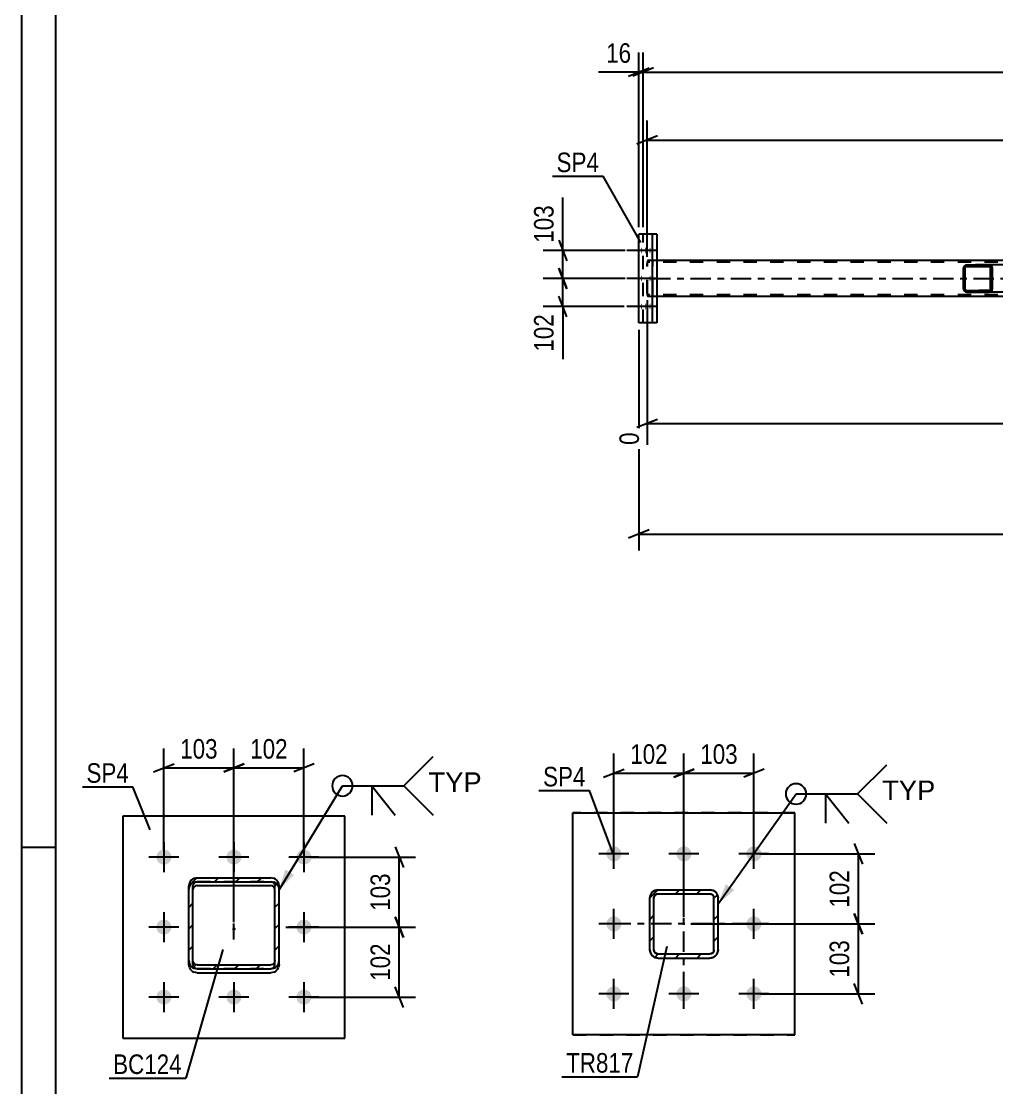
# Model space of a CAD drawing. Header units: millimetres. Extents: x 0 to 841, y 0 to 594.
# Drawn here: x 0 to 142.8, y 113.8 to 270 of the extents above; entities that cross this region are included whole.
import ezdxf

# ---------------------------------------------------------------- set-up
doc = ezdxf.new("R2010")
doc.units = ezdxf.units.MM
doc.linetypes.add('DXK_LINE_DOT2', pattern=[3.9198, 1.9599, -1.9599])
doc.linetypes.add('DXK_LINE_DOT3', pattern=[5.9187, 2.979, -0.9799, 0.9799, -0.9799])
doc.styles.add('Arial', font='arial.ttf', dxfattribs={"height": 0.2})
doc.styles.add('Arial Narrow', font='ARIALN.TTF', dxfattribs={"height": 0.2})

# ---------------------------------------------------------------- blocks, each defined once
blk = doc.blocks.new('Unknown-272366151-1135')
at = {"color": 5, "linetype": 'Continuous'}
for p, q in [((0, 594), (0, 0)), ((5, 589), (5, 5)), ((5, 149), (0, 149))]:
    blk.add_line(p, q, dxfattribs=at)
blk = doc.blocks.new('Part-272366151-3680 - 3615')
at = {"color": 2, "linetype": 'Continuous'}
for p, q in [((93.04, 238.83), (90.39, 238.83)), ((90.39, 225.83), (90.39, 238.83)), ((92.4, 225.83), (92.4, 238.83)), ((93.04, 238.83), (93.04, 225.83)), ((93.04, 225.83), (90.39, 225.83))]:
    blk.add_line(p, q, dxfattribs=at)
at = {"color": 7, "linetype": 'DXK_LINE_DOT2'}
blk.add_line((91.02, 225.83), (91.02, 238.83), dxfattribs=at)
blk = doc.blocks.new('Part-272366151-3795 - 3615')
at = {"linetype": 'Continuous'}
h = blk.add_hatch(dxfattribs=at)
h.set_pattern_fill('', scale=0.7, style=0, pattern_type=0)
h.set_pattern_definition([(45, (142.1054, 234.0358), (-1.57154, 1.57154), [])])
h.paths.add_polyline_path([(142.14, 233.85), (142.11, 234.04), (141.99, 234.19), (141.83, 234.3), (141.63, 234.33), (138.4, 234.33), (138.2, 234.3), (138.04, 234.19), (137.93, 234.04), (137.89, 233.85), (137.89, 230.81), (137.93, 230.63), (138.04, 230.47), (138.2, 230.37), (138.4, 230.33), (141.63, 230.33), (141.83, 230.37), (141.99, 230.47), (142.11, 230.63), (142.14, 230.81)])
h.paths.add_polyline_path([(141.87, 230.72), (141.81, 230.64), (141.73, 230.59), (141.63, 230.57), (138.4, 230.57), (138.3, 230.59), (138.22, 230.64), (138.16, 230.72), (138.14, 230.81), (138.14, 233.85), (138.16, 233.94), (138.22, 234.02), (138.3, 234.07), (138.4, 234.09), (141.63, 234.09), (141.73, 234.07), (141.81, 234.02), (141.87, 233.94), (141.89, 233.85), (141.89, 230.81)])
at = {"color": 2, "linetype": 'Continuous'}
for p, q in [((138.4, 234.33), (138.2, 234.3)), ((138.4, 234.33), (141.63, 234.33)), ((149.5, 234.33), (141.63, 234.33)), ((141.83, 234.3), (141.63, 234.33)), ((137.93, 234.04), (137.89, 233.85)), ((137.89, 230.81), (137.89, 233.85)), ((138.14, 233.85), (138.16, 233.94)), ((138.14, 230.81), (138.14, 233.85)), ((138.16, 233.94), (138.22, 234.02)), ((138.22, 234.02), (138.3, 234.07)), ((138.3, 234.07), (138.4, 234.09)), ((138.4, 234.09), (141.63, 234.09)), ((141.63, 234.09), (141.73, 234.07)), ((141.73, 234.07), (141.81, 234.02)), ((141.81, 234.02), (141.87, 233.94)), ((141.87, 233.94), (141.89, 233.85)), ((141.89, 230.81), (141.89, 233.85)), ((142.14, 233.85), (142.11, 234.04)), ((142.14, 230.81), (142.14, 233.85)), ((137.89, 230.81), (137.93, 230.63)), ((138.16, 230.72), (138.14, 230.81)), ((138.22, 230.64), (138.16, 230.72)), ((138.2, 230.37), (138.4, 230.33)), ((138.3, 230.59), (138.22, 230.64)), ((138.4, 230.57), (138.3, 230.59)), ((138.4, 230.57), (141.63, 230.57)), ((138.4, 230.33), (141.63, 230.33)), ((141.73, 230.59), (141.63, 230.57)), ((141.63, 230.33), (141.83, 230.37)), ((149.5, 230.33), (141.63, 230.33)), ((141.81, 230.64), (141.73, 230.59)), ((141.87, 230.72), (141.81, 230.64)), ((141.89, 230.81), (141.87, 230.72)), ((142.11, 230.63), (142.14, 230.81))]:
    blk.add_line(p, q, dxfattribs=at)
at = {"color": 7, "linetype": 'DXK_LINE_DOT2'}
for p, q in [((141.63, 234.33), (138.4, 234.33)), ((146.55, 234.3), (146.75, 234.33)), ((149.98, 234.33), (149.5, 234.33)), ((149.98, 234.33), (150.18, 234.3)), ((149.98, 234.09), (138.4, 234.09)), ((146.24, 233.85), (146.28, 234.04)), ((146.24, 230.81), (146.24, 233.85)), ((146.51, 233.94), (146.49, 233.85)), ((146.49, 230.81), (146.49, 233.85)), ((146.57, 234.02), (146.51, 233.94)), ((146.65, 234.07), (146.57, 234.02)), ((146.75, 234.09), (146.65, 234.07)), ((150.08, 234.07), (149.98, 234.09)), ((150.16, 234.02), (150.08, 234.07)), ((150.22, 233.94), (150.16, 234.02)), ((150.24, 233.85), (150.22, 233.94)), ((150.24, 230.81), (150.24, 233.85)), ((150.46, 234.04), (150.49, 233.85)), ((150.49, 230.81), (150.49, 233.85)), ((149.98, 230.57), (138.4, 230.57)), ((141.63, 230.33), (138.4, 230.33)), ((146.28, 230.63), (146.24, 230.81)), ((146.49, 230.81), (146.51, 230.72)), ((146.51, 230.72), (146.57, 230.64)), ((146.75, 230.33), (146.55, 230.37)), ((146.57, 230.64), (146.65, 230.59)), ((146.65, 230.59), (146.75, 230.57)), ((149.98, 230.33), (149.5, 230.33)), ((149.98, 230.57), (150.08, 230.59)), ((150.18, 230.37), (149.98, 230.33)), ((150.08, 230.59), (150.16, 230.64)), ((150.16, 230.64), (150.22, 230.72)), ((150.22, 230.72), (150.24, 230.81)), ((150.49, 230.81), (150.46, 230.63))]:
    blk.add_line(p, q, dxfattribs=at)
at = {"color": 2, "linetype": 'Continuous'}
for centre, start, end in [((138.38, 233.83), 110.7583, 155.68), ((141.65, 233.83), 24.32, 69.2417), ((138.38, 230.83), 204.32, 249.2417), ((141.65, 230.83), 290.7583, 335.68)]:
    blk.add_arc(centre, 0.496, start, end, dxfattribs=at)
at = {"color": 7, "linetype": 'DXK_LINE_DOT2'}
for centre, start, end in [((146.73, 233.83), 110.7583, 155.6801), ((150, 233.83), 24.3199, 69.2417), ((146.73, 230.83), 204.3199, 249.2417), ((150, 230.83), 290.7583, 335.6801)]:
    blk.add_arc(centre, 0.496, start, end, dxfattribs=at)
blk = doc.blocks.new('Part-272366151-3804 - 3615')
at = {"color": 7, "linetype": 'DXK_LINE_DOT2'}
for p, q in [((91.62, 234.68), (91.61, 234.49)), ((91.61, 230.17), (91.61, 234.49)), ((91.64, 234.83), (91.62, 234.68)), ((91.66, 234.94), (91.64, 234.83)), ((91.65, 234.58), (91.66, 234.66)), ((91.65, 234.49), (91.65, 234.58)), ((91.65, 230.17), (91.65, 234.49)), ((91.69, 234.97), (91.66, 234.94)), ((91.66, 234.66), (91.67, 234.71)), ((91.67, 234.71), (91.69, 234.73)), ((93.04, 234.97), (91.69, 234.97)), ((754.43, 234.73), (91.69, 234.73)), ((92.4, 234.94), (92.37, 234.97)), ((92.37, 234.73), (92.38, 234.71)), ((92.38, 234.71), (92.39, 234.66)), ((92.39, 234.66), (92.4, 234.58)), ((92.42, 234.83), (92.4, 234.94)), ((92.4, 234.58), (92.41, 234.49)), ((92.41, 230.17), (92.41, 234.49)), ((92.44, 234.68), (92.42, 234.83)), ((92.44, 234.49), (92.44, 234.68)), ((92.44, 230.17), (92.44, 234.49)), ((91.61, 230.17), (91.62, 229.99)), ((91.62, 229.99), (91.64, 229.83)), ((91.64, 229.83), (91.66, 229.73)), ((91.65, 230.08), (91.65, 230.17)), ((91.66, 230), (91.65, 230.08)), ((91.67, 229.95), (91.66, 230)), ((91.66, 229.73), (91.69, 229.69)), ((91.69, 229.93), (91.67, 229.95)), ((754.43, 229.93), (91.69, 229.93)), ((93.04, 229.69), (91.69, 229.69)), ((92.38, 229.95), (92.37, 229.93)), ((92.37, 229.69), (92.4, 229.73)), ((92.39, 230), (92.38, 229.95)), ((92.4, 230.08), (92.39, 230)), ((92.41, 230.17), (92.4, 230.08)), ((92.4, 229.76), (92.42, 229.83)), ((92.4, 229.73), (92.4, 229.76)), ((92.42, 229.83), (92.44, 229.99)), ((92.44, 229.99), (92.44, 230.17))]:
    blk.add_line(p, q, dxfattribs=at)
at = {"color": 2, "linetype": 'Continuous'}
for p, q in [((231.51, 234.97), (93.04, 234.97)), ((231.51, 229.69), (93.04, 229.69))]:
    blk.add_line(p, q, dxfattribs=at)
at = {"color": 7, "linetype": 'DXK_LINE_DOT3'}
blk.add_line((92.03, 232.33), (754.43, 232.33), dxfattribs=at)
blk = doc.blocks.new('Bolt-272366151-3853 - 3615')
at = {"linetype": 'Continuous'}
for points in [[(90.83, 236.43), (90.83, 236.34), (90.82, 236.25), (90.82, 236.17), (90.81, 236.11), (90.79, 236.05), (90.78, 236.01), (90.77, 235.99), (90.75, 235.99), (90.74, 236.01), (90.73, 236.05), (90.71, 236.11), (90.7, 236.17), (90.7, 236.25), (90.69, 236.34), (90.69, 236.43), (90.69, 236.52), (90.7, 236.61), (90.7, 236.69), (90.71, 236.76), (90.73, 236.81), (90.74, 236.85), (90.75, 236.87), (90.77, 236.87), (90.78, 236.85), (90.79, 236.81), (90.81, 236.76), (90.82, 236.69), (90.82, 236.61), (90.83, 236.52)], [(91.46, 236.43), (91.46, 236.34), (91.46, 236.25), (91.45, 236.17), (91.44, 236.11), (91.43, 236.05), (91.42, 236.01), (91.4, 235.99), (91.39, 235.99), (91.37, 236.01), (91.36, 236.05), (91.35, 236.11), (91.34, 236.17), (91.33, 236.25), (91.33, 236.34), (91.33, 236.43), (91.33, 236.52), (91.33, 236.61), (91.34, 236.69), (91.35, 236.76), (91.36, 236.81), (91.37, 236.85), (91.39, 236.87), (91.4, 236.87), (91.42, 236.85), (91.43, 236.81), (91.44, 236.76), (91.45, 236.69), (91.46, 236.61), (91.46, 236.52)], [(92.1, 236.43), (92.1, 236.34), (92.09, 236.25), (92.09, 236.17), (92.08, 236.11), (92.07, 236.05), (92.05, 236.01), (92.04, 235.99), (92.02, 235.99), (92.01, 236.01), (92, 236.05), (91.99, 236.11), (91.98, 236.17), (91.97, 236.25), (91.97, 236.34), (91.96, 236.43), (91.97, 236.52), (91.97, 236.61), (91.98, 236.69), (91.99, 236.76), (92, 236.81), (92.01, 236.85), (92.02, 236.87), (92.04, 236.87), (92.05, 236.85), (92.07, 236.81), (92.08, 236.76), (92.09, 236.69), (92.09, 236.61), (92.1, 236.52)], [(90.83, 232.33), (90.83, 232.24), (90.82, 232.15), (90.82, 232.07), (90.81, 232.01), (90.79, 231.95), (90.78, 231.91), (90.77, 231.89), (90.75, 231.89), (90.74, 231.91), (90.73, 231.95), (90.71, 232.01), (90.7, 232.07), (90.7, 232.15), (90.69, 232.24), (90.69, 232.33), (90.69, 232.42), (90.7, 232.51), (90.7, 232.59), (90.71, 232.66), (90.73, 232.71), (90.74, 232.75), (90.75, 232.77), (90.77, 232.77), (90.78, 232.75), (90.79, 232.71), (90.81, 232.66), (90.82, 232.59), (90.82, 232.51), (90.83, 232.42)], [(92.1, 232.33), (92.1, 232.24), (92.09, 232.15), (92.09, 232.07), (92.08, 232.01), (92.07, 231.95), (92.05, 231.91), (92.04, 231.89), (92.02, 231.89), (92.01, 231.91), (92, 231.95), (91.99, 232.01), (91.98, 232.07), (91.97, 232.15), (91.97, 232.24), (91.96, 232.33), (91.97, 232.42), (91.97, 232.51), (91.98, 232.59), (91.99, 232.66), (92, 232.71), (92.01, 232.75), (92.02, 232.77), (92.04, 232.77), (92.05, 232.75), (92.07, 232.71), (92.08, 232.66), (92.09, 232.59), (92.09, 232.51), (92.1, 232.42)], [(90.83, 228.23), (90.83, 228.14), (90.82, 228.05), (90.82, 227.97), (90.81, 227.91), (90.79, 227.85), (90.78, 227.81), (90.77, 227.79), (90.75, 227.79), (90.74, 227.81), (90.73, 227.85), (90.71, 227.91), (90.7, 227.97), (90.7, 228.05), (90.69, 228.14), (90.69, 228.23), (90.69, 228.32), (90.7, 228.41), (90.7, 228.49), (90.71, 228.56), (90.73, 228.61), (90.74, 228.65), (90.75, 228.67), (90.77, 228.67), (90.78, 228.65), (90.79, 228.61), (90.81, 228.56), (90.82, 228.49), (90.82, 228.41), (90.83, 228.32)], [(91.46, 228.23), (91.46, 228.14), (91.46, 228.05), (91.45, 227.97), (91.44, 227.91), (91.43, 227.85), (91.42, 227.81), (91.4, 227.79), (91.39, 227.79), (91.37, 227.81), (91.36, 227.85), (91.35, 227.91), (91.34, 227.97), (91.33, 228.05), (91.33, 228.14), (91.33, 228.23), (91.33, 228.32), (91.33, 228.41), (91.34, 228.49), (91.35, 228.56), (91.36, 228.61), (91.37, 228.65), (91.39, 228.67), (91.4, 228.67), (91.42, 228.65), (91.43, 228.61), (91.44, 228.56), (91.45, 228.49), (91.46, 228.41), (91.46, 228.32)], [(92.1, 228.23), (92.1, 228.14), (92.09, 228.05), (92.09, 227.97), (92.08, 227.91), (92.07, 227.85), (92.05, 227.81), (92.04, 227.79), (92.02, 227.79), (92.01, 227.81), (92, 227.85), (91.99, 227.91), (91.98, 227.97), (91.97, 228.05), (91.97, 228.14), (91.96, 228.23), (91.97, 228.32), (91.97, 228.41), (91.98, 228.49), (91.99, 228.56), (92, 228.61), (92.01, 228.65), (92.02, 228.67), (92.04, 228.67), (92.05, 228.65), (92.07, 228.61), (92.08, 228.56), (92.09, 228.49), (92.09, 228.41), (92.1, 228.32)]]:
    blk.add_hatch(color=1, dxfattribs=at).paths.add_polyline_path(points)
at = {"color": 1, "linetype": 'Continuous'}
for p, q in [((91.91, 236.43), (88.63, 236.43)), ((92.54, 236.43), (89.26, 236.43)), ((93.18, 236.43), (89.9, 236.43)), ((91.91, 232.33), (88.63, 232.33)), ((93.18, 232.33), (89.9, 232.33)), ((91.91, 228.23), (88.63, 228.23)), ((92.54, 228.23), (89.26, 228.23)), ((93.18, 228.23), (89.9, 228.23))]:
    blk.add_line(p, q, dxfattribs=at)
blk = doc.blocks.new('Part-272366151-2651 - 2556')
at = {"linetype": 'Continuous'}
h = blk.add_hatch(dxfattribs=at)
h.set_pattern_fill('', scale=0.7, style=0, pattern_type=0)
h.set_pattern_definition([(45, (25.7197, 144.5847), (-1.57154, 1.57154), [])])
h.paths.add_polyline_path([(36.52, 144.58), (25.72, 144.58), (25.26, 144.49), (24.87, 144.23), (24.61, 143.83), (24.52, 143.37), (24.52, 132.44), (24.61, 131.97), (24.87, 131.58), (25.26, 131.32), (25.72, 131.22), (36.52, 131.22), (36.98, 131.32), (37.37, 131.58), (37.63, 131.97), (37.72, 132.44), (37.72, 143.37), (37.63, 143.83), (37.37, 144.23), (36.98, 144.49)])
h.paths.add_polyline_path([(37.07, 143.6), (37.12, 143.37), (37.12, 132.44), (37.07, 132.21), (36.94, 132.01), (36.75, 131.88), (36.52, 131.83), (25.72, 131.83), (25.49, 131.88), (25.3, 132.01), (25.17, 132.21), (25.12, 132.44), (25.12, 143.37), (25.17, 143.6), (25.3, 143.8), (25.49, 143.93), (25.72, 143.98), (36.52, 143.98), (36.75, 143.93), (36.94, 143.8)])
blk.add_hatch(color=246, dxfattribs=at).paths.add_polyline_path([(31.12, 136.98, -1), (31.12, 137.18, -1)])
at = {"color": 2, "linetype": 'Continuous'}
for p, q in [((24.61, 143.83), (24.52, 143.37)), ((25.17, 143.6), (25.3, 143.8)), ((25.72, 144.58), (25.26, 144.49)), ((25.3, 143.8), (25.49, 143.93)), ((25.49, 143.93), (25.72, 143.98)), ((25.72, 144.58), (36.52, 144.58)), ((25.72, 143.98), (36.52, 143.98)), ((36.98, 144.49), (36.52, 144.58)), ((36.52, 143.98), (36.75, 143.93)), ((36.75, 143.93), (36.94, 143.8)), ((36.94, 143.8), (37.07, 143.6)), ((37.72, 143.37), (37.63, 143.83)), ((24.52, 132.44), (24.52, 143.37)), ((25.12, 143.37), (25.17, 143.6)), ((25.12, 132.44), (25.12, 143.37)), ((25.17, 143.05), (25.12, 142.82)), ((25.3, 143.25), (25.17, 143.05)), ((25.49, 143.38), (25.3, 143.25)), ((25.72, 143.42), (25.49, 143.38)), ((25.72, 143.42), (36.52, 143.42)), ((36.75, 143.38), (36.52, 143.42)), ((36.94, 143.25), (36.75, 143.38)), ((37.07, 143.05), (36.94, 143.25)), ((37.07, 143.6), (37.12, 143.37)), ((37.12, 142.82), (37.07, 143.05)), ((37.12, 132.44), (37.12, 143.37)), ((37.72, 132.44), (37.72, 143.37)), ((24.52, 131.88), (24.52, 132.44)), ((24.52, 132.44), (24.61, 131.97)), ((24.61, 131.42), (24.52, 131.88)), ((25.17, 132.21), (25.12, 132.44)), ((25.3, 132.01), (25.17, 132.21)), ((25.26, 131.32), (25.72, 131.22)), ((25.49, 131.88), (25.3, 132.01)), ((25.72, 131.83), (25.49, 131.88)), ((25.72, 131.83), (36.52, 131.83)), ((25.72, 131.22), (36.52, 131.22)), ((36.75, 131.88), (36.52, 131.83)), ((36.52, 131.22), (36.98, 131.32)), ((36.94, 132.01), (36.75, 131.88)), ((37.07, 132.21), (36.94, 132.01)), ((37.12, 132.44), (37.07, 132.21)), ((37.63, 131.97), (37.72, 132.44)), ((37.72, 131.88), (37.63, 131.42)), ((37.72, 131.88), (37.72, 132.44)), ((25.72, 130.67), (25.26, 130.76)), ((25.72, 130.67), (36.52, 130.67)), ((36.98, 130.76), (36.52, 130.67))]:
    blk.add_line(p, q, dxfattribs=at)
at = {"color": 7, "linetype": 'DXK_LINE_DOT2'}
for p, q in [((25.26, 143.94), (25.72, 144.03)), ((25.72, 144.03), (36.52, 144.03)), ((36.52, 144.03), (36.98, 143.94)), ((24.52, 132.44), (24.52, 143.37)), ((24.52, 142.82), (24.61, 143.28)), ((25.12, 131.88), (25.12, 143.37)), ((37.12, 131.88), (37.12, 143.37)), ((37.63, 143.28), (37.72, 142.82)), ((37.72, 132.44), (37.72, 143.37)), ((25.12, 131.88), (25.17, 131.65)), ((25.17, 131.65), (25.3, 131.45)), ((25.3, 131.45), (25.49, 131.32)), ((25.49, 131.32), (25.72, 131.28)), ((25.72, 131.28), (36.52, 131.28)), ((36.52, 131.28), (36.75, 131.32)), ((36.75, 131.32), (36.94, 131.45)), ((36.94, 131.45), (37.07, 131.65)), ((37.07, 131.65), (37.12, 131.88))]:
    blk.add_line(p, q, dxfattribs=at)
at = {"color": 7, "linetype": 'DXK_LINE_DOT3'}
blk.add_line((31.12, 135.8), (31.12, 137.9), dxfattribs=at)
at = {"color": 246, "linetype": 'DXK_LINE_DOT2'}
blk.add_line((31.12, 135.53), (31.12, 137.9), dxfattribs=at)
at = {"color": 246, "linetype": 'Continuous'}
blk.add_circle((31.12, 137.08), 0.1, dxfattribs=at)
at = {"color": 2, "linetype": 'Continuous'}
for centre, start, end in [((25.73, 143.38), 112.8504, 157.8474), ((36.51, 143.38), 22.1526, 67.1496), ((25.73, 132.43), 202.1526, 247.1496), ((25.73, 131.87), 202.1526, 247.1496), ((36.51, 132.43), 292.8504, 337.8474), ((36.51, 131.87), 292.8504, 337.8474)]:
    blk.add_arc(centre, 1.21, start, end, dxfattribs=at)
at = {"color": 7, "linetype": 'DXK_LINE_DOT2'}
for centre, start, end in [((25.73, 142.83), 112.8504, 157.8474), ((36.51, 142.83), 22.1526, 67.1496)]:
    blk.add_arc(centre, 1.21, start, end, dxfattribs=at)
blk = doc.blocks.new('Bolt-272366151-2656 - 2556')
at = {"linetype": 'Continuous'}
for points in [[(20.87, 146.5, -1), (20.87, 148.7, -1)], [(31.12, 146.5, -1), (31.12, 148.7, -1)], [(41.37, 146.5, -1), (41.37, 148.7, -1)], [(20.87, 136.25, -1), (20.87, 138.45, -1)], [(41.37, 136.25, -1), (41.37, 138.45, -1)], [(20.87, 126, -1), (20.87, 128.2, -1)], [(31.12, 126, -1), (31.12, 128.2, -1)], [(41.37, 126, -1), (41.37, 128.2, -1)]]:
    blk.add_hatch(color=1, dxfattribs=at).paths.add_polyline_path(points)
at = {"color": 1, "linetype": 'Continuous'}
for p, q in [((20.87, 149.8), (20.87, 145.4)), ((31.12, 149.8), (31.12, 145.4)), ((41.37, 149.8), (41.37, 145.4)), ((23.07, 147.6), (18.67, 147.6)), ((33.32, 147.6), (28.92, 147.6)), ((43.57, 147.6), (39.17, 147.6)), ((20.87, 139.55), (20.87, 135.15)), ((41.37, 139.55), (41.37, 135.15)), ((23.07, 137.35), (18.67, 137.35)), ((43.57, 137.35), (39.17, 137.35)), ((20.87, 129.3), (20.87, 124.9)), ((31.12, 129.3), (31.12, 124.9)), ((41.37, 129.3), (41.37, 124.9)), ((23.07, 127.1), (18.67, 127.1)), ((33.32, 127.1), (28.92, 127.1)), ((43.57, 127.1), (39.17, 127.1))]:
    blk.add_line(p, q, dxfattribs=at)
blk = doc.blocks.new('Part-272366151-2580 - 2556')
at = {"color": 2, "linetype": 'Continuous'}
for p, q in [((14.87, 153.6), (14.87, 121.1)), ((47.37, 153.6), (14.87, 153.6)), ((47.37, 121.1), (47.37, 153.6)), ((14.87, 121.1), (47.37, 121.1))]:
    blk.add_line(p, q, dxfattribs=at)
blk = doc.blocks.new('Bolt-272366151-2442 - 2407')
at = {"linetype": 'Continuous'}
for points in [[(86.74, 146.97, -1), (86.74, 149.17, -1)], [(96.99, 146.97, -1), (96.99, 149.17, -1)], [(107.24, 146.97, -1), (107.24, 149.17, -1)], [(86.74, 136.72, -1), (86.74, 138.92, -1)], [(107.24, 136.72, -1), (107.24, 138.92, -1)], [(86.74, 126.47, -1), (86.74, 128.67, -1)], [(96.99, 126.47, -1), (96.99, 128.67, -1)], [(107.24, 126.47, -1), (107.24, 128.67, -1)]]:
    blk.add_hatch(color=1, dxfattribs=at).paths.add_polyline_path(points)
at = {"color": 1, "linetype": 'Continuous'}
for p, q in [((86.74, 145.87), (86.74, 150.27)), ((96.99, 145.87), (96.99, 150.27)), ((107.24, 145.87), (107.24, 150.27)), ((88.94, 148.07), (84.54, 148.07)), ((99.19, 148.07), (94.79, 148.07)), ((109.44, 148.07), (105.04, 148.07)), ((86.74, 135.62), (86.74, 140.02)), ((107.24, 135.62), (107.24, 140.02)), ((88.94, 137.82), (84.54, 137.82)), ((109.44, 137.82), (105.04, 137.82)), ((86.74, 125.37), (86.74, 129.77)), ((96.99, 125.37), (96.99, 129.77)), ((107.24, 125.37), (107.24, 129.77)), ((88.94, 127.57), (84.54, 127.57)), ((99.19, 127.57), (94.79, 127.57)), ((109.44, 127.57), (105.04, 127.57))]:
    blk.add_line(p, q, dxfattribs=at)
blk = doc.blocks.new('Part-272366151-2524 - 2407')
at = {"linetype": 'Continuous'}
h = blk.add_hatch(dxfattribs=at)
h.set_pattern_fill('', scale=0.7, style=0, pattern_type=0)
h.set_pattern_definition([(45, (93.1928, 142.8199), (-1.57154, 1.57154), [])])
h.paths.add_polyline_path([(100.79, 142.82), (93.19, 142.82), (92.73, 142.73), (92.34, 142.47), (92.08, 142.08), (91.99, 141.62), (91.99, 134.02), (92.08, 133.56), (92.34, 133.17), (92.73, 132.91), (93.19, 132.82), (100.79, 132.82), (101.25, 132.91), (101.64, 133.17), (101.9, 133.56), (101.99, 134.02), (101.99, 141.62), (101.9, 142.08), (101.64, 142.47), (101.25, 142.73)])
h.paths.add_polyline_path([(101.35, 141.85), (101.39, 141.62), (101.39, 134.02), (101.35, 133.79), (101.22, 133.6), (101.02, 133.47), (100.79, 133.42), (93.19, 133.42), (92.96, 133.47), (92.77, 133.6), (92.64, 133.79), (92.59, 134.02), (92.59, 141.62), (92.64, 141.85), (92.77, 142.04), (92.96, 142.17), (93.19, 142.22), (100.79, 142.22), (101.02, 142.17), (101.22, 142.04)])
at = {"color": 7, "linetype": 'DXK_LINE_DOT3'}
for p, q in [((96.99, 127.82), (96.99, 147.82)), ((106.99, 137.82), (86.99, 137.82))]:
    blk.add_line(p, q, dxfattribs=at)
at = {"color": 7, "linetype": 'DXK_LINE_DOT2'}
for p, q in [((92.73, 142.73), (93.19, 142.82)), ((92.96, 142.17), (92.77, 142.04)), ((93.19, 142.22), (92.96, 142.17)), ((93.19, 142.82), (100.79, 142.82)), ((93.19, 142.22), (100.79, 142.22)), ((100.79, 142.82), (101.25, 142.73)), ((101.02, 142.17), (100.79, 142.22)), ((101.22, 142.04), (101.02, 142.17)), ((91.99, 141.62), (92.08, 142.08)), ((91.99, 134.02), (91.99, 141.62)), ((92.64, 141.85), (92.59, 141.62)), ((92.59, 134.02), (92.59, 141.62)), ((92.77, 142.04), (92.64, 141.85)), ((101.35, 141.85), (101.22, 142.04)), ((101.39, 141.62), (101.35, 141.85)), ((101.39, 134.02), (101.39, 141.62)), ((101.9, 142.08), (101.99, 141.62)), ((101.99, 134.02), (101.99, 141.62)), ((92.08, 133.56), (91.99, 134.02)), ((92.59, 134.02), (92.64, 133.79)), ((92.64, 133.79), (92.77, 133.6)), ((93.19, 132.82), (92.73, 132.91)), ((92.77, 133.6), (92.96, 133.47)), ((92.96, 133.47), (93.19, 133.42)), ((93.19, 133.42), (100.79, 133.42)), ((93.19, 132.82), (100.79, 132.82)), ((100.79, 133.42), (101.02, 133.47)), ((101.25, 132.91), (100.79, 132.82)), ((101.02, 133.47), (101.22, 133.6)), ((101.22, 133.6), (101.35, 133.79)), ((101.35, 133.79), (101.39, 134.02)), ((101.99, 134.02), (101.9, 133.56))]:
    blk.add_line(p, q, dxfattribs=at)
at = {"color": 2, "linetype": 'Continuous'}
for p, q in [((93.19, 142.82), (92.73, 142.73)), ((92.77, 142.04), (92.96, 142.17)), ((92.96, 142.17), (93.19, 142.22)), ((93.19, 142.82), (100.79, 142.82)), ((93.19, 142.22), (100.79, 142.22)), ((101.25, 142.73), (100.79, 142.82)), ((100.79, 142.22), (101.02, 142.17)), ((101.02, 142.17), (101.22, 142.04)), ((92.08, 142.08), (91.99, 141.62)), ((91.99, 134.02), (91.99, 141.62)), ((92.59, 141.62), (92.64, 141.85)), ((92.59, 134.02), (92.59, 141.62)), ((92.64, 141.85), (92.77, 142.04)), ((101.22, 142.04), (101.35, 141.85)), ((101.35, 141.85), (101.39, 141.62)), ((101.39, 134.02), (101.39, 141.62)), ((101.99, 141.62), (101.9, 142.08)), ((101.99, 134.02), (101.99, 141.62)), ((91.99, 134.02), (92.08, 133.56)), ((92.64, 133.79), (92.59, 134.02)), ((92.77, 133.6), (92.64, 133.79)), ((92.73, 132.91), (93.19, 132.82)), ((92.96, 133.47), (92.77, 133.6)), ((93.19, 133.42), (92.96, 133.47)), ((93.19, 133.42), (100.79, 133.42)), ((93.19, 132.82), (100.79, 132.82)), ((101.02, 133.47), (100.79, 133.42)), ((100.79, 132.82), (101.25, 132.91)), ((101.22, 133.6), (101.02, 133.47)), ((101.35, 133.79), (101.22, 133.6)), ((101.39, 134.02), (101.35, 133.79)), ((101.9, 133.56), (101.99, 134.02))]:
    blk.add_line(p, q, dxfattribs=at)
at = {"color": 7, "linetype": 'DXK_LINE_DOT2'}
for centre, start, end in [((93.19, 141.62), 112.5, 157.5), ((100.79, 141.62), 22.5, 67.5), ((93.19, 134.02), 202.5, 247.5), ((100.79, 134.02), 292.5, 337.5)]:
    blk.add_arc(centre, 1.2, start, end, dxfattribs=at)
at = {"color": 2, "linetype": 'Continuous'}
for centre, start, end in [((93.19, 141.62), 112.5, 157.5), ((100.79, 141.62), 22.5, 67.5), ((93.19, 134.02), 202.5, 247.5), ((100.79, 134.02), 292.5, 337.5)]:
    blk.add_arc(centre, 1.2, start, end, dxfattribs=at)
blk = doc.blocks.new('Part-272366151-2488 - 2407')
at = {"color": 2, "linetype": 'Continuous'}
for p, q in [((80.74, 154.07), (113.24, 154.07)), ((80.74, 121.57), (80.74, 154.07)), ((113.24, 121.57), (113.24, 154.07)), ((113.24, 121.57), (80.74, 121.57))]:
    blk.add_line(p, q, dxfattribs=at)
at = {"color": 7, "linetype": 'DXK_LINE_DOT2'}
for p, q in [((113.24, 154.07), (80.74, 154.07)), ((80.74, 121.57), (113.24, 121.57))]:
    blk.add_line(p, q, dxfattribs=at)
blk = doc.blocks.new('StraightDimension-272366151-3902 - 3615')
at = {"color": 7, "linetype": 'Continuous'}
for p, q in [((91.61, 235.49), (91.61, 255.45)), ((93.11, 253.2), (90.11, 252)), ((91.61, 252.6), (232.31, 252.6))]:
    blk.add_line(p, q, dxfattribs=at)
blk = doc.blocks.new('StraightDimension-272366151-22317 - 3615')
at = {"color": 7, "linetype": 'Continuous'}
for p, q in [((78.66, 233.83), (79.86, 230.83)), ((88.38, 232.33), (76.41, 232.33)), ((79.26, 228.23), (79.26, 232.33)), ((79.86, 226.73), (78.66, 229.73)), ((88.26, 228.23), (76.41, 228.23))]:
    blk.add_line(p, q, dxfattribs=at)
at = {"color": 0}
blk.add_wipeout([(78.51, 227.71), (74.31, 227.71), (74.31, 221.02), (78.51, 221.02)], dxfattribs=at)
at = {"color": 7, "linetype": 'Continuous'}
blk.add_line((79.26, 228.23), (79.26, 220.5), dxfattribs=at)
blk.add_line((79.26, 228.23), (79.26, 220.5), dxfattribs=at)
at = {"color": 3, "style": 'Arial Narrow'}
blk.add_text('102', height=2.863, rotation=90.0002, dxfattribs=at).set_placement((77.91, 221.62))
blk = doc.blocks.new('StraightDimension-272366151-3873 - 3615')
at = {"color": 7, "linetype": 'Continuous'}
for p, q in [((90.39, 224.83), (90.39, 192.5)), ((91.89, 195.5), (88.89, 194.3)), ((90.39, 194.9), (763.69, 194.9))]:
    blk.add_line(p, q, dxfattribs=at)
blk = doc.blocks.new('StraightDimension-272366151-3909 - 3615')
at = {"color": 7, "linetype": 'Continuous'}
for p, q in [((91.61, 229.17), (91.61, 207.96)), ((93.11, 211.69), (90.11, 210.49)), ((91.61, 211.09), (232.31, 211.09))]:
    blk.add_line(p, q, dxfattribs=at)
at = {"color": 0, "linetype": 'Continuous'}
blk.add_wipeout([(91.01, 210.39), (86.81, 210.39), (86.81, 207.36), (91.01, 207.36)], dxfattribs=at)
at = {"color": 3, "linetype": 'Continuous', "style": 'Arial Narrow'}
blk.add_text('0', height=2.86, rotation=90.0002, dxfattribs=at).set_placement((90.41, 207.96))
blk = doc.blocks.new('StraightDimension-272366151-3940 - 3615')
at = {"color": 7, "linetype": 'Continuous'}
for p, q in [((91.02, 239.83), (91.02, 265.41)), ((92.52, 263.16), (89.52, 261.96)), ((91.02, 262.56), (763.05, 262.56))]:
    blk.add_line(p, q, dxfattribs=at)
blk = doc.blocks.new('StraightDimension-272366151-3946 - 3615')
at = {"color": 7, "linetype": 'Continuous'}
for p, q in [((90.39, 239.83), (90.39, 265.41)), ((91.02, 239.83), (91.02, 265.41)), ((88.89, 261.96), (91.89, 263.16)), ((92.52, 263.16), (89.52, 261.96)), ((90.39, 262.56), (91.02, 262.56))]:
    blk.add_line(p, q, dxfattribs=at)
at = {"color": 0}
blk.add_wipeout([(89.86, 263.31), (89.86, 267.51), (85.01, 267.51), (85.01, 263.31)], dxfattribs=at)
at = {"color": 7, "linetype": 'Continuous'}
blk.add_line((90.39, 262.56), (84.48, 262.56), dxfattribs=at)
blk.add_line((90.39, 262.56), (84.48, 262.56), dxfattribs=at)
at = {"color": 3, "style": 'Arial Narrow'}
blk.add_text('16', height=2.863, dxfattribs=at).set_placement((85.61, 263.91))
blk = doc.blocks.new('StraightDimension-272366151-22316 - 3615')
at = {"color": 7, "linetype": 'Continuous'}
for p, q in [((78.66, 237.93), (79.86, 234.93)), ((88.38, 236.43), (76.41, 236.43)), ((79.26, 232.33), (79.26, 236.43)), ((79.86, 230.83), (78.66, 233.83)), ((88.38, 232.33), (76.41, 232.33))]:
    blk.add_line(p, q, dxfattribs=at)
at = {"color": 0}
blk.add_wipeout([(78.51, 243.64), (74.31, 243.64), (74.31, 236.96), (78.51, 236.96)], dxfattribs=at)
at = {"color": 7, "linetype": 'Continuous'}
blk.add_line((79.26, 236.43), (79.26, 244.17), dxfattribs=at)
blk.add_line((79.26, 236.43), (79.26, 244.17), dxfattribs=at)
at = {"color": 3, "style": 'Arial Narrow'}
blk.add_text('103', height=2.863, rotation=90.0002, dxfattribs=at).set_placement((77.91, 237.56))
blk = doc.blocks.new('StraightDimension-272366151-22384 - 2556')
at = {"color": 7, "linetype": 'Continuous'}
for p, q in [((31.12, 138.08), (31.12, 163.52)), ((41.37, 148.6), (41.37, 163.52)), ((29.62, 160.07), (32.62, 161.27)), ((42.87, 161.27), (39.87, 160.07)), ((31.12, 160.67), (41.37, 160.67))]:
    blk.add_line(p, q, dxfattribs=at)
at = {"color": 0}
blk.add_wipeout([(39.59, 161.42), (39.59, 165.62), (32.9, 165.62), (32.9, 161.42)], dxfattribs=at)
at = {"color": 3, "style": 'Arial Narrow'}
blk.add_text('102', height=2.863, dxfattribs=at).set_placement((33.5, 162.02))
blk = doc.blocks.new('StraightDimension-272366151-22357 - 2556')
at = {"color": 7, "linetype": 'Continuous'}
for p, q in [((54.72, 149.1), (55.92, 146.1)), ((42.37, 147.6), (57.72, 147.6)), ((55.32, 137.35), (55.32, 147.6)), ((55.92, 135.85), (54.72, 138.85)), ((38.72, 137.35), (57.72, 137.35))]:
    blk.add_line(p, q, dxfattribs=at)
at = {"color": 0}
blk.add_wipeout([(54.57, 145.82), (50.37, 145.82), (50.37, 139.13), (54.57, 139.13)], dxfattribs=at)
at = {"color": 3, "style": 'Arial Narrow'}
blk.add_text('103', height=2.863, rotation=90.0002, dxfattribs=at).set_placement((53.97, 139.73))
blk = doc.blocks.new('StraightDimension-272366151-22358 - 2556')
at = {"color": 7, "linetype": 'Continuous'}
for p, q in [((54.72, 138.85), (55.92, 135.85)), ((38.72, 137.35), (57.72, 137.35)), ((55.32, 127.1), (55.32, 137.35)), ((55.92, 125.6), (54.72, 128.6)), ((42.37, 127.1), (57.72, 127.1))]:
    blk.add_line(p, q, dxfattribs=at)
at = {"color": 0}
blk.add_wipeout([(54.57, 135.57), (50.37, 135.57), (50.37, 128.88), (54.57, 128.88)], dxfattribs=at)
at = {"color": 3, "style": 'Arial Narrow'}
blk.add_text('102', height=2.863, rotation=90.0002, dxfattribs=at).set_placement((53.97, 129.48))
blk = doc.blocks.new('StraightDimension-272366151-22385 - 2556')
at = {"color": 7, "linetype": 'Continuous'}
for p, q in [((20.87, 148.6), (20.87, 163.52)), ((31.12, 138.08), (31.12, 163.52)), ((19.37, 160.07), (22.37, 161.27)), ((32.62, 161.27), (29.62, 160.07)), ((20.87, 160.67), (31.12, 160.67))]:
    blk.add_line(p, q, dxfattribs=at)
at = {"color": 0}
blk.add_wipeout([(29.34, 161.42), (29.34, 165.62), (22.65, 165.62), (22.65, 161.42)], dxfattribs=at)
at = {"color": 3, "style": 'Arial Narrow'}
blk.add_text('103', height=2.863, dxfattribs=at).set_placement((23.25, 162.02))
blk = doc.blocks.new('StraightDimension-272366151-22506 - 2407')
at = {"color": 7, "linetype": 'Continuous'}
for p, q in [((86.74, 149.07), (86.74, 162.75)), ((96.99, 138.82), (96.99, 162.75)), ((85.24, 159.3), (88.24, 160.5)), ((86.74, 159.9), (96.99, 159.9)), ((98.49, 160.5), (95.49, 159.3))]:
    blk.add_line(p, q, dxfattribs=at)
at = {"color": 0}
blk.add_wipeout([(95.21, 160.65), (95.21, 164.85), (88.53, 164.85), (88.53, 160.65)], dxfattribs=at)
at = {"color": 3, "style": 'Arial Narrow'}
blk.add_text('102', height=2.863, dxfattribs=at).set_placement((89.13, 161.25))
blk = doc.blocks.new('StraightDimension-272366151-22433 - 2407')
at = {"color": 7, "linetype": 'Continuous'}
for p, q in [((121.93, 149.57), (123.13, 146.57)), ((108.24, 148.07), (124.93, 148.07)), ((122.53, 137.82), (122.53, 148.07)), ((123.13, 136.32), (121.93, 139.32)), ((97.99, 137.82), (124.93, 137.82))]:
    blk.add_line(p, q, dxfattribs=at)
at = {"color": 0}
blk.add_wipeout([(121.78, 146.29), (117.58, 146.29), (117.58, 139.6), (121.78, 139.6)], dxfattribs=at)
at = {"color": 3, "style": 'Arial Narrow'}
blk.add_text('102', height=2.863, rotation=90.0002, dxfattribs=at).set_placement((121.18, 140.2))
blk = doc.blocks.new('StraightDimension-272366151-22434 - 2407')
at = {"color": 7, "linetype": 'Continuous'}
for p, q in [((121.93, 139.32), (123.13, 136.32)), ((97.99, 137.82), (124.93, 137.82)), ((122.53, 127.57), (122.53, 137.82)), ((123.13, 126.07), (121.93, 129.07)), ((108.24, 127.57), (124.93, 127.57))]:
    blk.add_line(p, q, dxfattribs=at)
at = {"color": 0}
blk.add_wipeout([(121.78, 136.04), (117.58, 136.04), (117.58, 129.35), (121.78, 129.35)], dxfattribs=at)
at = {"color": 3, "style": 'Arial Narrow'}
blk.add_text('103', height=2.863, rotation=90.0002, dxfattribs=at).set_placement((121.18, 129.95))
blk = doc.blocks.new('StraightDimension-272366151-22505 - 2407')
at = {"color": 7, "linetype": 'Continuous'}
for p, q in [((96.99, 138.82), (96.99, 162.75)), ((107.24, 149.07), (107.24, 162.75)), ((95.49, 159.3), (98.49, 160.5)), ((96.99, 159.9), (107.24, 159.9)), ((108.74, 160.5), (105.74, 159.3))]:
    blk.add_line(p, q, dxfattribs=at)
at = {"color": 0}
blk.add_wipeout([(105.46, 160.65), (105.46, 164.85), (98.78, 164.85), (98.78, 160.65)], dxfattribs=at)
at = {"color": 3, "style": 'Arial Narrow'}
blk.add_text('103', height=2.863, dxfattribs=at).set_placement((99.38, 161.25))
blk = doc.blocks.new('Mark-272366151-3676 - 3615')
at = {"color": 0}
blk.add_wipeout([(84.56, 247.9), (84.56, 250.9), (78.35, 250.9), (78.35, 247.9)], dxfattribs=at)
blk.add_wipeout([(84.56, 247.9), (84.56, 250.9), (78.35, 250.9), (78.35, 247.9)], dxfattribs=at)
at = {"color": 30, "linetype": 'Continuous'}
for p in [(77.75, 247.3), (90.7, 237.59)]:
    blk.add_line(p, (85.16, 247.3), dxfattribs=at)
at = {"color": 3, "style": 'Arial Narrow'}
blk.add_text('SP4', height=2.863, dxfattribs=at).set_placement((78.35, 247.9))
blk = doc.blocks.new('Mark-272366151-2576 - 2556')
at = {"color": 0}
blk.add_wipeout([(15.74, 158.48), (15.74, 161.48), (9.53, 161.48), (9.53, 158.48)], dxfattribs=at)
blk.add_wipeout([(15.74, 158.48), (15.74, 161.48), (9.53, 161.48), (9.53, 158.48)], dxfattribs=at)
at = {"color": 30, "linetype": 'Continuous'}
for p in [(8.93, 157.88), (18.88, 151.58)]:
    blk.add_line(p, (16.34, 157.88), dxfattribs=at)
at = {"color": 3, "style": 'Arial Narrow'}
blk.add_text('SP4', height=2.863, dxfattribs=at).set_placement((9.53, 158.48))
blk = doc.blocks.new('Mark-272366151-2647 - 2556')
at = {"color": 0}
blk.add_wipeout([(23.49, 115.84), (23.49, 118.84), (13.44, 118.84), (13.44, 115.84)], dxfattribs=at)
blk.add_wipeout([(23.49, 115.84), (23.49, 118.84), (13.44, 118.84), (13.44, 115.84)], dxfattribs=at)
at = {"color": 30, "linetype": 'Continuous'}
for p in [(29.51, 134.05), (12.84, 115.24)]:
    blk.add_line(p, (24.09, 115.24), dxfattribs=at)
at = {"color": 3, "style": 'Arial Narrow'}
blk.add_text('BC124', height=2.863, dxfattribs=at).set_placement((13.44, 115.84))
blk = doc.blocks.new('WeldMark-272366151-22410 - 2556')
at = {"linetype": 'Continuous'}
blk.add_hatch(color=30, dxfattribs=at).paths.add_polyline_path([(39.92, 144.99), (37.72, 142.82), (38.64, 145.77)])
at = {"color": 30, "linetype": 'Continuous'}
for p, q in [((37.72, 142.82), (47, 158.04)), ((47, 158.04), (56, 158.04))]:
    blk.add_line(p, q, dxfattribs=at)
at = {"color": 3, "linetype": 'Continuous'}
for q in [(54.72, 153.76), (51.29, 153.76)]:
    blk.add_line((51.29, 158.04), q, dxfattribs=at)
for start, end in [(90, 270), (270, 90)]:
    blk.add_arc((47, 158.04), 1.5, start, end, dxfattribs=at)
at = {"color": 0, "linetype": 'Continuous'}
blk.add_wipeout([(67.38, 157.14), (67.38, 160.14), (59.6, 160.14), (59.6, 157.14)], dxfattribs=at)
blk.add_wipeout([(67.38, 157.14), (67.38, 160.14), (59.6, 160.14), (59.6, 157.14)], dxfattribs=at)
at = {"color": 3, "linetype": 'Continuous'}
for q in [(60.29, 162.33), (60.29, 153.76)]:
    blk.add_line((56, 158.04), q, dxfattribs=at)
at = {"color": 3, "linetype": 'Continuous', "style": 'Arial'}
blk.add_text('TYP', height=2.865, dxfattribs=at).set_placement((59.6, 157.14))
blk = doc.blocks.new('WeldMark-272366151-2541 - 2407')
at = {"linetype": 'Continuous'}
blk.add_hatch(color=30, dxfattribs=at).paths.add_polyline_path([(104.35, 142.77), (102, 140.75), (103.12, 143.63)])
at = {"color": 30, "linetype": 'Continuous'}
for p, q in [((102, 140.75), (113.4, 156.85)), ((113.4, 156.85), (122.4, 156.85))]:
    blk.add_line(p, q, dxfattribs=at)
at = {"color": 3, "linetype": 'Continuous'}
for q in [(121.11, 152.56), (117.69, 152.56)]:
    blk.add_line((117.69, 156.85), q, dxfattribs=at)
for start, end in [(90, 270), (270, 90)]:
    blk.add_arc((113.4, 156.85), 1.5, start, end, dxfattribs=at)
at = {"color": 0, "linetype": 'Continuous'}
blk.add_wipeout([(133.78, 155.95), (133.78, 158.95), (126, 158.95), (126, 155.95)], dxfattribs=at)
blk.add_wipeout([(133.78, 155.95), (133.78, 158.95), (126, 158.95), (126, 155.95)], dxfattribs=at)
at = {"color": 3, "linetype": 'Continuous'}
for q in [(126.69, 161.13), (126.69, 152.56)]:
    blk.add_line((122.4, 156.85), q, dxfattribs=at)
at = {"color": 3, "linetype": 'Continuous', "style": 'Arial'}
blk.add_text('TYP', height=2.865, dxfattribs=at).set_placement((126, 155.95))
blk = doc.blocks.new('Mark-272366151-2484 - 2407')
at = {"color": 0}
blk.add_wipeout([(82.58, 157.95), (82.58, 160.95), (76.37, 160.95), (76.37, 157.95)], dxfattribs=at)
blk.add_wipeout([(82.58, 157.95), (82.58, 160.95), (76.37, 160.95), (76.37, 157.95)], dxfattribs=at)
at = {"color": 30, "linetype": 'Continuous'}
for p in [(75.77, 157.35), (86.57, 148.24)]:
    blk.add_line(p, (83.18, 157.35), dxfattribs=at)
at = {"color": 3, "style": 'Arial Narrow'}
blk.add_text('SP4', height=2.863, dxfattribs=at).set_placement((76.37, 157.95))
blk = doc.blocks.new('Mark-272366151-2520 - 2407')
at = {"color": 0}
blk.add_wipeout([(89.6, 116.04), (89.6, 119.04), (79.74, 119.04), (79.74, 116.04)], dxfattribs=at)
blk.add_wipeout([(89.6, 116.04), (89.6, 119.04), (79.74, 119.04), (79.74, 116.04)], dxfattribs=at)
at = {"color": 30, "linetype": 'Continuous'}
for p in [(94.5, 134.53), (79.14, 115.44)]:
    blk.add_line(p, (90.2, 115.44), dxfattribs=at)
at = {"color": 3, "style": 'Arial Narrow'}
blk.add_text('TR817', height=2.863, dxfattribs=at).set_placement((79.74, 116.04))

msp = doc.modelspace()

# ---------------------------------------------------------------- block references
for name in ['Unknown-272366151-1135', 'Part-272366151-3680 - 3615', 'Bolt-272366151-3853 - 3615', 'Part-272366151-3804 - 3615', 'Part-272366151-3795 - 3615', 'Part-272366151-2580 - 2556', 'Part-272366151-2488 - 2407', 'Bolt-272366151-2442 - 2407', 'Bolt-272366151-2656 - 2556', 'Part-272366151-2524 - 2407', 'Part-272366151-2651 - 2556']:
    msp.add_blockref(name, (0, 0))

# ---------------------------------------------------------------- next in the draw order: block references
for name in ['StraightDimension-272366151-3902 - 3615', 'StraightDimension-272366151-22317 - 3615', 'StraightDimension-272366151-22384 - 2556', 'StraightDimension-272366151-22506 - 2407', 'Mark-272366151-2520 - 2407', 'Mark-272366151-2647 - 2556']:
    msp.add_blockref(name, (0, 0))

# ---------------------------------------------------------------- next in the draw order: block references
for name in ['StraightDimension-272366151-3940 - 3615', 'StraightDimension-272366151-3873 - 3615', 'StraightDimension-272366151-22385 - 2556', 'Mark-272366151-2484 - 2407', 'StraightDimension-272366151-22357 - 2556', 'StraightDimension-272366151-22433 - 2407']:
    msp.add_blockref(name, (0, 0))

# ---------------------------------------------------------------- next in the draw order: block references
for name in ['StraightDimension-272366151-3946 - 3615', 'StraightDimension-272366151-3909 - 3615', 'Mark-272366151-2576 - 2556', 'WeldMark-272366151-22410 - 2556', 'StraightDimension-272366151-22434 - 2407', 'StraightDimension-272366151-22358 - 2556']:
    msp.add_blockref(name, (0, 0))

# ---------------------------------------------------------------- next in the draw order: block references
for name in ['StraightDimension-272366151-22316 - 3615', 'StraightDimension-272366151-22505 - 2407']:
    msp.add_blockref(name, (0, 0))

# ---------------------------------------------------------------- next in the draw order: block references
for name in ['Mark-272366151-3676 - 3615', 'WeldMark-272366151-2541 - 2407']:
    msp.add_blockref(name, (0, 0))

doc.saveas('drawing.dxf')
